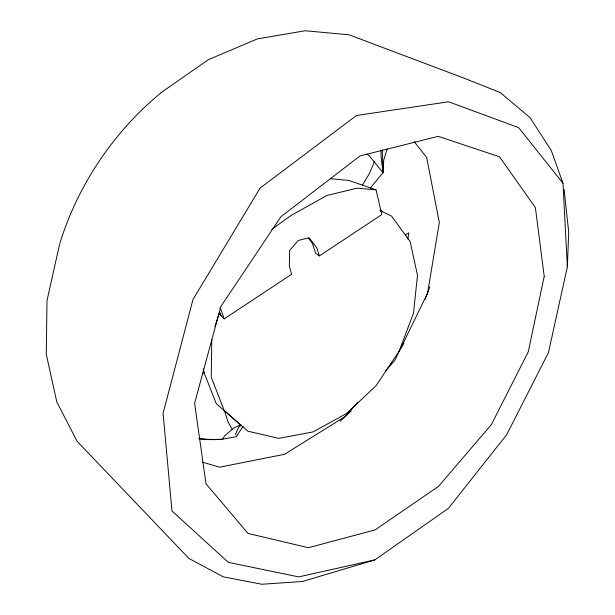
<?xml version="1.0" encoding="UTF-8"?>
<svg xmlns="http://www.w3.org/2000/svg" width="615" height="615" viewBox="0 0 615 615"><rect width="100%" height="100%" fill="white"/><g stroke="black" fill="none" stroke-linecap="round" stroke-linejoin="round"><path stroke-width="0.92" d="M203.357 368.846L203.334 370.76L216.311 403.724L240.088 424.627M211.791 339.449L211.237 377.21L224.121 410.297L247.883 431.2L278.81 438.341L312.897 431.961L346.399 413.626L376.057 385.705L399.158 351.104L413.511 313.112L417.493 275.328L410.182 241.657L391.586 216.119L380.016 210.584M59.655 243.963L47.001 300.627L46.286 354.309L56.795 401.933L77.09 441.286L188.882 558.412L223.291 576.824L261.79 584.25L302.457 581.483L374.858 559.896L448.366 508.397L506.622 434.782L548.472 352.595L567.345 266.825L568.714 232.178L564.093 189.397M370.184 188.205L383.045 172.669L383.706 160.192L387.158 148.868M407.86 239.127L408.829 232.854L406.3 234.254L405.37 235.853M214.873 326.588L219.716 312.059L220.939 315.418M374.458 161.645L369.377 173.561L362.466 185.023M243.071 426.28L236.298 436.688L222.891 439.11A186.099 137.207 -56.6 0 1 199.114 438.58M357.915 402.164L345.215 416.54L284.499 454.308L219.709 467.185L202.327 462.134M385.213 371.252L394.738 360.467L427.571 293.194L439.325 222.492L426.656 157.455L414.272 141.727M202.335 373.766L204.434 371.875M271.761 229.372L291.003 215.496L326.826 195.532L357.046 188.159L376.042 189.827L381.8 214.604L319.4 255.894L315.518 253.049L312.435 243.386L308.369 238.074M160.969 92.719L208.377 59.678L257.493 38.868L305.24 30.75L349.051 34.809L462.242 77.459L500.133 92.481L529.969 117.55L551.286 150.552L562.979 183.209L567.345 266.825M241.072 425.449L238.774 427.025L235.653 433.898L235.945 435.074M219.709 314.119L224.221 318.878L291.548 274.321L289.334 266.087L289.642 250.474L298.329 240.434L309.091 237.797L316.871 247.976L319.4 255.894M240.726 424.673L234.146 427.856L224.475 435.889L222.722 439.31A186.114 137.222 -56.5 0 1 198.937 438.779M374.858 559.896L298.69 576.901L228.319 562.348L171.985 510.988L163.075 413.311L193.002 299.467L260.107 188.082L356.508 115.482L448.581 101.783L518.622 127.62L562.979 183.209M330.709 178.734L348.797 180.418L376.042 189.827M380.116 210.169L382.599 211.352M366.801 154.111L369.138 155.656L383.045 172.669L382.253 149.868M232.155 429.339L228.011 421.99L224.36 410.366M220.062 307.454L224.221 318.878M383.045 172.669L381.1 157.117L381.054 150.221M429.785 286.836A239.604 177.551 -56.5 0 1 425.211 299.297M403.993 343.085A239.604 177.551 -56.5 0 1 400.058 349.658M391.678 362.589A239.604 177.551 -56.5 0 1 390.587 364.172M351.203 410.866A239.604 177.551 -56.5 0 1 340.095 421.167M59.97 243.048A239.604 177.551 -56.5 0 1 160.838 92.988M544.221 276.35L528.254 351.826L491.439 424.527L438.518 486.388L375.081 529.907L308.353 547.727L247.976 533.397L206.01 483.828L194.617 403.294L220.831 306.57L280.947 216.68L359.983 155.949L438.195 136.338L499.472 156.779L535.381 207.555L544.221 276.35"/></g></svg>
